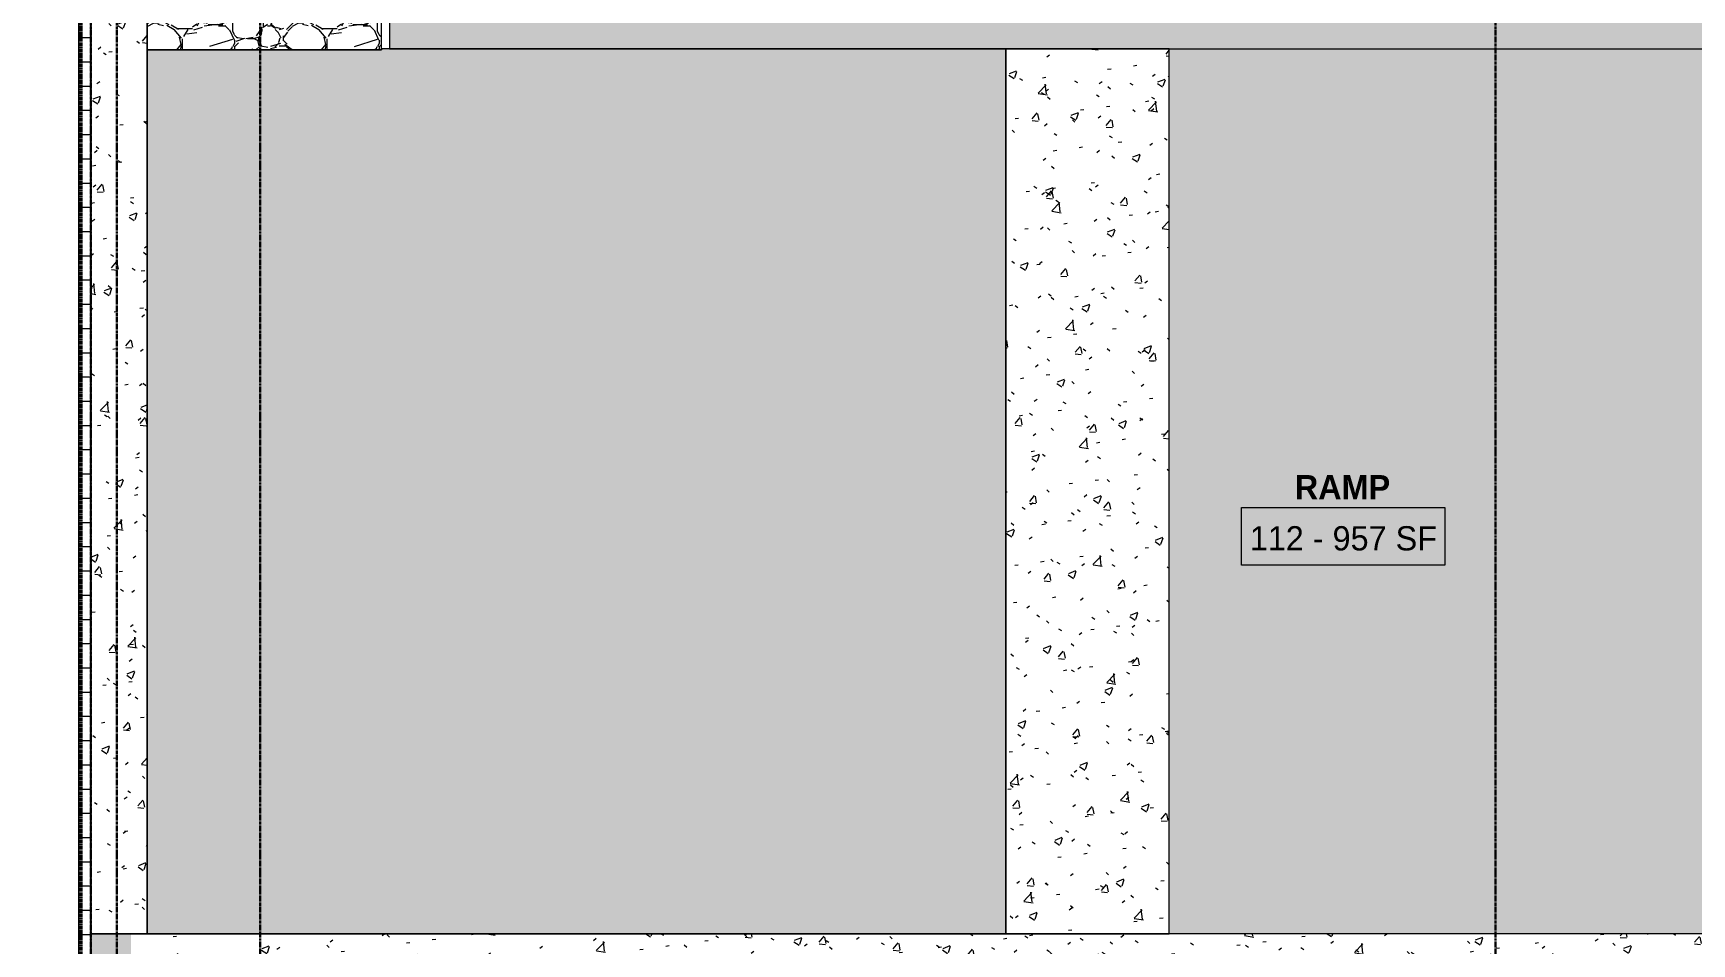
# Model space of a CAD drawing. Header units: inches. Extents: x -4124 to -1807, y 11006 to 12379.
# Drawn here: x -3843.6 to -3432.7, y 11553.7 to 11779.1 of the extents above; entities that cross this region are included whole.
import ezdxf

# ---------------------------------------------------------------- set-up
doc = ezdxf.new("R2010")
doc.units = ezdxf.units.IN
doc.header["$MEASUREMENT"] = 0
for name, pattern in [('Dash 1_16_', [0.125, 0.0625, -0.0625]), ('Double Dash 3_8_', [1, 0.375, -0.125, 0.125, -0.125, 0.125, -0.125]), ('Grid Line 1_2_', [0.875, 0.5, -0.125, 0.125, -0.125]), ('Grid Line 1_2__2_', [0.875, 0.5, -0.125, 0.125, -0.125])]:
    doc.linetypes.add(name, pattern=pattern)
for name, color, linetype, lineweight in [('0-1', 7, 'Continuous', 5), ('0-3', 130, 'Double Dash 3_8_', 60), ('0-5', 8, 'Continuous', 9), ('A-ANNO-DIMS-1', 211, 'Continuous', 30), ('A-AREA-IDEN', 2, 'Continuous', 9), ('A-FLOR-2', 7, 'Continuous', 9), ('A-FLOR-3', 253, 'Continuous', 5), ('A-FLOR-PATT-2', 8, 'Continuous', 9), ('A-WALL-PATT-1', 53, 'Continuous', 9), ('A-WALL-PATT-2', 8, 'Continuous', 9), ('C-PROP-LINE-2', 130, 'Dash 1_16_', 60), ('S-FNDN-3', 7, 'Continuous', 9), ('S-GRID-1', 1, 'Grid Line 1_2_', 9), ('S-GRID-2', 1, 'Grid Line 1_2__2_', 30)]:
    doc.layers.add(name, color=color, linetype=linetype, lineweight=lineweight)
doc.styles.add('Century Gothic', font='ufonts.com_century-gothic.ttf', dxfattribs={"height": 6})
doc.styles.add('Century Gothic_B', font='GOTHICB.TTF', dxfattribs={"height": 6})
doc.dimstyles.new('OD__1_16__Tol__', dxfattribs={"dimscale": 12, "dimtxt": 6.26501, "dimasz": 0.666667, "dimexe": 0.5, "dimexo": 0.333333, "dimgap": 0.083333, "dimtad": 1, "dimdec": 4, "dimrnd": 0.0625, "dimzin": 3, "dimdsep": 46, "dimlunit": 4, "dimtxsty": 'Century Gothic_B', "dimblk1": 'OBLIQUE', "dimblk2": 'OBLIQUE', "dimsah": 1, "dimcen": 0.09, "dimdle": 0.5, "dimazin": 0, "dimtfac": 1, "dimtdec": 4, "dimtix": 1, "dimtmove": 0, "dimatfit": 3, "dimfxl": 1, "dimtvp": 1, "dimtfill": 1, "dimfrac": 2, "dimtolj": 1, "dimtzin": 0, "dimlwd": 30, "dimlwe": 30, "dimarcsym": 2})
pattern_1 = [(50, (0, 0), (18.362056, -1.606828), [1.92, -21.12]), (355, (0, 0), (-3.552257, 19.255874), [1.536, -16.896]), (100.451, (1.53, -0.134), (14.81021, 17.649286), [1.632, -17.949]), (46.184, (0, 5.12), (27.32125, -4.237615), [2.88, -31.68]), (96.636, (2.277, 4.767), (23.927535, 24.937167), [2.448, -26.924]), (351.184, (0, 5.12), (23.927645, 24.937426), [2.304, -25.344]), (21, (2.56, 3.84), (15.28081, -10.307465), [1.92, -21.12]), (326, (2.56, 3.84), (6.22856, 18.563735), [1.536, -16.896]), (71.451, (3.833, 2.981), (21.509846, 8.25628), [1.632, -17.949]), (37.5, (0, 0), (0.3110953, 8.5225365), [0.845, -15.846, 0.845, -16.307, -16.96]), (37.5, (0, 0), (0.3110953, 8.5225365), [-33.843, 0.845, -16.115]), (7.5, (0, 0), (6.7346365, 10.0974314), [0.845, -8.934, 0.845, -15.462, -6.464]), (7.5, (0, 0), (6.7346365, 10.0974314), [-26.086, 0.845, -5.619]), (327.5, (-5.709, 0), (13.6661073, -0.5771864), [0.845, -5.555, 0.845, -19.123, -26.496]), (327.5, (-5.709, 0), (13.6661073, -0.5771864), [-26.368, 0.845, -25.651]), (317.5, (-8.269, 0), (14.929853, 2.562859), [0.845, -7.475, 0.845, -12.416, -18.816]), (317.5, (-8.269, 0), (14.929853, 2.562859), [-21.581, 0.845, -17.971])]
pattern_2 = [(212.005, (-2.15, 5.375), (-107.4938043, -71.6613917), [3.38, -334.649]), (213.69, (0, 6.808), (-35.831179, -35.831372), [2.584, -126.607]), (198.435, (1.075, 7.166), (-71.661607, -35.8312), [1.133, -112.175]), (180, (2.508, 7.166), (-4e-15, -35.831), [1.433, -34.398]), (161.565, (3.583, 6.808), (-35.83082, -0.000284), [1.133, -112.175]), (333.435, (3.941, 32.606), (35.830753, 3.2e-05), [1.602, -78.518]), (296.565, (3.583, 33.323), (35.830721, -35.830785), [0.801, -79.319]), (270, (3.583, 35.114), (35.831, 2e-15), [1.792, -34.039]), (186.34, (3.941, 11.824), (-286.6484469, -35.8302058), [3.245, -321.219]), (296.565, (11.824, 34.039), (35.830721, -35.830785), [0.801, -79.319]), (303.69, (11.108, 35.114), (35.831372, -35.831179), [1.292, -127.899]), (229.399, (16.841, 19.349), (-179.154167, -214.9865976), [3.303, -327.042]), (243.435, (17.916, 21.499), (3.2e-05, -35.830753), [2.404, -77.717]), (213.69, (30.456, 17.557), (-35.831179, -35.831372), [1.292, -127.899]), (33.69, (19.707, 7.525), (35.831179, 35.831372), [1.292, -127.899]), (0, (18.99, 7.525), (0, 35.831), [0.717, -35.114]), (333.435, (18.274, 7.883), (35.830753, 3.2e-05), [0.801, -79.319]), (284.036, (17.916, 9.316), (35.830301, -107.4933965), [1.477, -146.258]), (270, (17.916, 10.033), (35.831, 2e-15), [0.717, -35.114]), (243.435, (17.916, 10.749), (3.2e-05, -35.830753), [0.801, -79.319]), (135, (17.916, 11.108), (-35.830515, 0), [0.507, -50.166]), (90, (17.916, 10.75), (-35.831, 2e-15), [0.358, -35.473]), (18.435, (30.815, 27.232), (71.661607, 35.8312), [2.266, -111.042]), (6.34, (32.965, 27.948), (286.6484469, 35.8302058), [3.245, -321.219]), (180, (31.53, 19.35), (-4e-15, -35.831), [2.15, -33.681]), (197.354, (37.264, 21.14), (-107.49343122, -35.8316094), [6.006, -594.631]), (198.435, (38.339, 21.499), (-71.661607, -35.8312), [1.133, -112.175]), (213.69, (39.414, 22.215), (-35.831179, -35.831372), [1.292, -127.899]), (251.565, (39.772, 23.29), (0.000284, -35.83082), [1.133, -112.175]), (243.435, (40.131, 24.007), (3.2e-05, -35.830753), [0.801, -79.319]), (270, (40.13, 24.723), (35.831, 2e-15), [0.717, -35.114]), (293.199, (39.056, 27.232), (35.8315429, -71.6614114), [2.729, -270.152]), (315, (37.98, 28.307), (35.830515, 0), [1.52, -49.153]), (0, (36.19, 28.307), (0, 35.831), [1.792, -34.039]), (341.565, (28.307, 19.707), (35.83082, 0.000284), [1.133, -112.175]), (303.69, (27.59, 20.782), (35.831372, -35.831179), [1.292, -127.899]), (279.462, (27.232, 22.932), (35.8304094, -179.1551487), [2.18, -215.772]), (270, (27.232, 25.082), (35.831, 2e-15), [2.15, -33.681]), (239.036, (28.307, 26.873), (-35.831504, -71.6622465), [2.089, -206.84]), (188.13, (30.815, 27.232), (-214.986547, -35.8304136), [2.534, -250.83]), (116.565, (4.3, 26.157), (-35.830721, 35.830785), [0.801, -79.319]), (135, (5.016, 25.44), (-35.830515, 0), [1.013, -49.659]), (168.69, (6.808, 25.082), (-35.83081, 4.22e-05), [1.827, -180.876]), (191.31, (8.599, 25.44), (-143.324179, -35.831175), [1.827, -180.876]), (194.036, (10.033, 25.798), (-107.4933965, -35.830301), [1.477, -146.258]), (236.31, (10.749, 26.873), (-35.830775, -71.662315), [1.292, -127.899]), (236.31, (11.466, 27.948), (-35.830775, -71.662315), [1.292, -127.899]), (270, (11.466, 29.023), (35.831, 2e-15), [1.075, -34.756]), (291.801, (10.749, 30.815), (35.830889, -71.6623154), [1.93, -191.026]), (116.565, (11.108, 23.29), (-35.830721, 35.830785), [1.602, -78.518]), (168.69, (12.899, 22.932), (-35.83081, 4.22e-05), [1.827, -180.876]), (194.036, (14.332, 23.29), (-107.4933965, -35.830301), [1.477, -146.258]), (225, (15.407, 24.365), (0, -35.830515), [1.52, -49.153]), (251.565, (15.766, 25.44), (0.000284, -35.83082), [1.133, -112.175]), (296.565, (15.049, 26.873), (35.830721, -35.830785), [1.602, -78.518]), (315, (14.332, 27.59), (35.830515, 0), [1.013, -49.659]), (326.31, (13.257, 28.307), (71.662315, -35.830775), [1.292, -127.899]), (0, (12.54, 28.307), (0, 35.831), [0.717, -35.114]), (33.69, (11.466, 27.59), (35.831179, 35.831372), [1.292, -127.899]), (71.565, (11.108, 26.515), (-0.000284, 35.83082), [1.133, -112.175]), (63.435, (10.749, 25.798), (-3.2e-05, 35.830753), [0.801, -79.319]), (71.565, (10.391, 24.723), (-0.000284, 35.83082), [1.133, -112.175]), (104.036, (10.391, 23.29), (-35.830301, 107.4933965), [1.477, -146.258]), (45, (9.674, 22.574), (0, 35.830515), [1.013, -49.659]), (18.435, (8.599, 22.215), (71.661607, 35.8312), [1.133, -112.175]), (0, (6.808, 22.215), (0, 35.831), [1.792, -34.039]), (14.036, (5.375, 21.857), (107.4933965, 35.830301), [1.477, -146.258]), (341.565, (4.3, 22.215), (35.83082, 0.000284), [1.133, -112.175]), (270, (4.3, 23.29), (35.831, 2e-15), [1.075, -34.756]), (225, (5.375, 24.365), (0, -35.830515), [1.52, -49.153]), (198.435, (7.525, 25.082), (-71.661607, -35.8312), [2.266, -111.042]), (180, (9.316, 25.082), (-4e-15, -35.831), [1.792, -34.039]), (153.435, (10.033, 24.723), (-35.830753, -3.2e-05), [0.801, -79.319]), (206.565, (23.648, 18.99), (-35.830785, -35.830721), [0.801, -79.319]), (146.31, (24.723, 18.274), (-71.662315, 35.830775), [1.292, -127.899]), (119.745, (26.157, 15.766), (-107.4933374, 179.1552999), [2.889, -285.99]), (95.711, (26.515, 12.183), (-35.8329821, 322.4788609), [3.601, -356.497]), (90, (26.515, 11.824), (-35.831, 2e-15), [0.358, -35.473]), (63.435, (26.157, 11.108), (-3.2e-05, 35.830753), [0.801, -79.319]), (26.565, (25.44, 10.749), (35.830785, 35.830721), [0.801, -79.319]), (0, (24.365, 10.75), (0, 35.831), [1.075, -34.756]), (0, (24.007, 10.75), (0, 35.831), [0.358, -35.473]), (0, (23.29, 10.75), (0, 35.831), [0.717, -35.114]), (326.31, (22.215, 11.466), (71.662315, -35.830775), [1.292, -127.899]), (333.435, (21.499, 11.824), (35.830753, 3.2e-05), [0.801, -79.319]), (284.036, (21.14, 13.257), (35.830301, -107.4933965), [1.477, -146.258]), (270, (21.14, 13.974), (35.831, 2e-15), [0.717, -35.114]), (270, (21.14, 15.05), (35.831, 2e-15), [1.075, -34.756]), (258.69, (21.499, 16.841), (-4.22e-05, -35.83081), [1.827, -180.876]), (231.34, (22.932, 18.632), (-107.4936306, -143.3240497), [2.294, -227.136]), (270, (30.456, 17.916), (35.831, 2e-15), [0.358, -35.473]), (270, (30.456, 18.274), (35.831, 2e-15), [0.358, -35.473]), (326.31, (29.381, 18.99), (71.662315, -35.830775), [1.292, -127.899]), (333.435, (27.232, 20.065), (35.830753, 3.2e-05), [2.404, -77.717]), (0, (25.44, 20.065), (0, 35.831), [1.792, -34.039]), (63.435, (25.082, 19.349), (-3.2e-05, 35.830753), [0.801, -79.319]), (90, (25.082, 17.916), (-35.831, 2e-15), [1.433, -34.398]), (135, (26.157, 16.84), (-35.830515, 0), [1.52, -49.153]), (161.565, (27.232, 16.482), (-35.83082, -0.000284), [1.133, -112.175]), (180, (28.307, 16.482), (-4e-15, -35.831), [1.075, -34.756]), (198.435, (29.381, 16.841), (-71.661607, -35.8312), [1.133, -112.175]), (351.87, (15.407, 36.189), (35.8310805, -0.0002188), [5.067, -248.296]), (14.036, (13.974, 35.831), (107.4933965, 35.830301), [1.477, -146.258]), (53.13, (12.899, 34.398), (71.662592, 107.493072), [1.792, -177.364]), (95.194, (13.257, 30.456), (-35.82837834, 358.3107837), [3.958, -391.809]), (101.31, (13.616, 28.665), (-35.831175, 143.324179), [1.827, -180.876]), (143.13, (15.049, 27.59), (-107.493072, 71.662592), [1.792, -177.364]), (161.565, (16.124, 27.232), (-35.83082, -0.000284), [1.133, -112.175]), (198.435, (17.199, 27.59), (-71.661607, -35.8312), [1.133, -112.175]), (225, (18.99, 29.38), (0, -35.830515), [2.534, -48.139]), (228.814, (21.499, 32.248), (-214.9865602, -250.8174452), [3.809, -377.08]), (251.565, (21.857, 33.323), (0.000284, -35.83082), [1.133, -112.175]), (270, (21.857, 33.68), (35.831, 2e-15), [0.358, -35.473]), (288.435, (21.499, 34.756), (35.8312, -71.661607), [1.133, -112.175]), (326.31, (20.424, 35.473), (71.662315, -35.830775), [1.292, -127.899]), (90, (3.94, 26.873), (-35.831, 2e-15), [2.508, -33.323]), (338.199, (8.958, 31.531), (107.493345, -35.82989), [1.93, -191.026]), (0, (6.808, 31.53), (0, 35.831), [2.15, -33.681]), (30.964, (5.016, 30.456), (107.4924362, 71.662341), [2.089, -206.84]), (45, (3.94, 29.38), (0, 35.830515), [1.52, -49.153]), (90, (-1.792, 15.407), (-35.831, 2e-15), [2.508, -33.323]), (116.565, (-0.717, 13.257), (-35.830721, 35.830785), [2.404, -77.717]), (153.435, (1.433, 12.183), (-35.830753, -3.2e-05), [2.404, -77.717]), (180, (3.225, 12.183), (-4e-15, -35.831), [1.792, -34.039]), (218.66, (5.016, 13.616), (-35.8309825, -35.8313784), [2.294, -227.136]), (231.34, (6.45, 15.407), (-107.4936306, -143.3240497), [2.294, -227.136]), (213.69, (8.599, 16.841), (-35.831179, -35.831372), [2.584, -126.607]), (239.036, (9.674, 18.632), (-35.831504, -71.6622465), [2.089, -206.84]), (270, (9.674, 19.35), (35.831, 2e-15), [0.717, -35.114]), (270, (9.674, 20.424), (35.831, 2e-15), [1.075, -34.756]), (315, (8.6, 21.5), (35.830515, 0), [1.52, -49.153]), (350.538, (6.45, 21.857), (35.8315813, 0.0005303), [2.18, -215.772]), (14.036, (3.583, 21.14), (107.4933965, 35.830301), [2.955, -144.78]), (18.435, (0.358, 20.065), (71.661607, 35.8312), [3.399, -109.908]), (45, (-0.717, 18.99), (0, 35.830515), [1.52, -49.153]), (45, (-1.792, 17.916), (0, 35.830515), [1.52, -49.153]), (108.435, (6.091, 10.033), (-35.8312, 71.661607), [2.266, -111.042]), (126.87, (7.166, 8.599), (-35.830664, 35.830736), [1.792, -177.364]), (146.31, (8.241, 7.883), (-71.662315, 35.830775), [1.292, -127.899]), (161.565, (9.316, 7.525), (-35.83082, -0.000284), [1.133, -112.175]), (135, (10.39, 6.45), (-35.830515, 0), [1.52, -49.153]), (161.565, (11.466, 6.091), (-35.83082, -0.000284), [1.133, -112.175]), (180, (12.54, 6.09), (-4e-15, -35.831), [1.075, -34.756]), (206.565, (13.257, 6.45), (-35.830785, -35.830721), [0.801, -79.319]), (206.565, (14.691, 7.166), (-35.830785, -35.830721), [1.602, -78.518]), (189.462, (16.841, 7.525), (-179.1551487, -35.8304094), [2.18, -215.772]), (243.435, (17.557, 8.958), (3.2e-05, -35.830753), [1.602, -78.518]), (270, (17.557, 9.316), (35.831, 2e-15), [0.358, -35.473]), (270, (17.557, 10.033), (35.831, 2e-15), [0.717, -35.114]), (326.31, (16.482, 12.183), (71.662315, -35.830775), [1.292, -127.899]), (327.995, (13.616, 13.974), (179.1562606, -107.4922328), [3.38, -334.649]), (329.036, (11.824, 15.049), (71.6622465, -35.831504), [2.089, -206.84]), (341.565, (9.674, 15.766), (35.83082, 0.000284), [2.266, -111.042]), (0, (8.24, 15.766), (0, 35.831), [1.433, -34.398]), (33.69, (7.166, 15.049), (35.831179, 35.831372), [1.292, -127.899]), (53.13, (6.091, 13.616), (71.662592, 107.493072), [1.792, -177.364]), (63.435, (5.375, 12.183), (-3.2e-05, 35.830753), [1.602, -78.518]), (225, (21.857, 9.316), (0, -35.830515), [1.52, -49.153]), (236.31, (22.574, 10.391), (-35.830775, -71.662315), [1.292, -127.899]), (270, (22.574, 10.75), (35.831, 2e-15), [0.358, -35.473]), (315, (21.857, 11.466), (35.830515, 0), [1.013, -49.659]), (333.435, (20.424, 12.183), (35.830753, 3.2e-05), [1.602, -78.518]), (18.435, (18.274, 11.466), (71.661607, 35.8312), [2.266, -111.042]), (75.964, (17.916, 10.033), (9e-05, 35.830758), [1.477, -146.258]), (71.565, (1.792, 3.225), (-0.000284, 35.83082), [1.133, -112.175]), (135, (2.508, 2.508), (-35.830515, 0), [1.013, -49.659]), (146.31, (3.583, 1.792), (-71.662315, 35.830775), [1.292, -127.899]), (153.435, (5.016, 1.075), (-35.830753, -3.2e-05), [1.602, -78.518]), (180, (5.375, 1.075), (-4e-15, -35.831), [0.358, -35.473]), (161.565, (6.45, 0.717), (-35.83082, -0.000284), [1.133, -112.175]), (180, (7.883, 0.717), (-4e-15, -35.831), [1.433, -34.398]), (198.435, (8.958, 1.075), (-71.661607, -35.8312), [1.133, -112.175]), (210.964, (10.749, 2.15), (-107.4924362, -71.662341), [2.089, -206.84]), (206.565, (11.466, 2.508), (-35.830785, -35.830721), [0.801, -79.319]), (251.565, (11.824, 3.583), (0.000284, -35.83082), [1.133, -112.175]), (303.69, (11.108, 4.658), (35.831372, -35.831179), [1.292, -127.899]), (306.87, (10.033, 6.091), (35.830664, -35.830736), [1.792, -177.364]), (323.13, (8.599, 7.166), (107.493072, -71.662592), [1.792, -177.364]), (345.964, (7.166, 7.525), (35.830758, -9e-05), [1.477, -146.258]), (18.435, (6.091, 7.166), (71.661607, 35.8312), [1.133, -112.175]), (30.964, (4.3, 6.091), (107.4924362, 71.662341), [2.089, -206.84]), (39.806, (2.15, 4.3), (35.8308526, 35.8317732), [2.798, -277.051]), (135, (12.9, 1.075), (-35.830515, 0), [0.507, -50.166]), (153.435, (13.616, 0.717), (-35.830753, -3.2e-05), [0.801, -79.319]), (191.31, (15.407, 1.075), (-143.324179, -35.831175), [1.827, -180.876]), (165.964, (16.841, 0.717), (-35.830758, 9e-05), [1.477, -146.258]), (175.236, (21.14, 0.358), (-35.83080274, -0.00019115), [4.315, -427.148]), (206.565, (21.857, 0.717), (-35.830785, -35.830721), [0.801, -79.319]), (225, (22.574, 1.433), (0, -35.830515), [1.013, -49.659]), (270, (22.574, 3.225), (35.831, 2e-15), [1.792, -34.039]), (270, (22.574, 4.3), (35.831, 2e-15), [1.075, -34.756]), (308.66, (21.14, 6.091), (35.8313784, -35.8309825), [2.294, -227.136]), (338.199, (19.349, 6.808), (107.493345, -35.82989), [1.93, -191.026]), (348.69, (17.557, 7.166), (35.83081, -4.22e-05), [1.827, -180.876]), (18.435, (14.332, 6.091), (71.661607, 35.8312), [3.399, -109.908]), (36.87, (12.899, 5.016), (35.830736, 35.830664), [1.792, -177.364]), (68.199, (12.183, 3.225), (35.82989, 107.493345), [1.93, -191.026]), (101.31, (12.541, 1.433), (-35.831175, 143.324179), [1.827, -180.876]), (348.69, (9.316, 35.473), (35.83081, -4.22e-05), [1.827, -180.876]), (354.806, (5.375, 35.831), (35.8311511, 0.0002682), [3.958, -391.809]), (0, (4.3, 35.83), (0, 35.831), [1.075, -34.756]), (45, (3.583, 35.114), (0, 35.830515), [1.013, -49.659]), (180, (6.45, 31.89), (-4e-15, -35.831), [1.075, -34.756]), (188.13, (8.958, 32.248), (-214.986547, -35.8304136), [2.534, -250.83]), (172.875, (11.824, 31.89), (-35.830658, 0.0002378), [2.889, -285.99]), (225, (12.183, 32.248), (0, -35.830515), [0.507, -50.166]), (270, (12.183, 33.323), (35.831, 2e-15), [1.075, -34.756]), (161.565, (23.648, 34.398), (-35.83082, -0.000284), [1.133, -112.175]), (180, (25.082, 34.398), (-4e-15, -35.831), [1.433, -34.398]), (198.435, (26.157, 34.756), (-71.661607, -35.8312), [1.133, -112.175]), (170.538, (28.307, 34.398), (-35.8315813, -0.0005303), [2.18, -215.772]), (213.69, (29.381, 35.114), (-35.831179, -35.831372), [1.292, -127.899]), (270, (29.38, 35.473), (35.831, 2e-15), [0.358, -35.473]), (296.565, (29.023, 36.189), (35.830721, -35.830785), [0.801, -79.319]), (341.565, (26.873, 36.906), (35.83082, 0.000284), [2.266, -111.042]), (341.565, (24.723, 37.623), (35.83082, 0.000284), [2.266, -111.042]), (14.036, (23.29, 37.264), (107.4933965, 35.830301), [1.477, -146.258]), (45, (22.215, 36.19), (0, 35.830515), [1.52, -49.153]), (104.036, (22.574, 34.756), (-35.830301, 107.4933965), [1.477, -146.258]), (0, (-5.375, 3.583), (0, 35.831), [0.358, -35.473]), (315, (-6.09, 4.3), (35.830515, 0), [1.013, -49.659]), (274.764, (-6.45, 8.599), (35.83393194, -394.1415957), [4.315, -427.148]), (255.964, (-6.091, 10.033), (-9e-05, -35.830758), [1.477, -146.258]), (225, (-5.375, 10.75), (0, -35.830515), [1.013, -49.659]), (198.435, (-2.15, 11.824), (-71.661607, -35.8312), [3.399, -109.908]), (180, (-1.792, 11.824), (-4e-15, -35.831), [0.358, -35.473]), (171.87, (0.717, 11.466), (-35.8310805, 0.0002188), [2.534, -250.83]), (146.31, (5.016, 11.108), (-71.662315, 35.830775), [1.292, -127.899]), (108.435, (5.733, 8.958), (-35.8312, 71.661607), [2.266, -111.042]), (90, (5.733, 8.6), (-35.831, 2e-15), [0.358, -35.473]), (71.565, (5.375, 7.525), (-0.000284, 35.83082), [1.133, -112.175]), (26.565, (4.658, 7.166), (35.830785, 35.830721), [0.801, -79.319]), (18.435, (3.583, 6.808), (71.661607, 35.8312), [1.133, -112.175]), (126.87, (22.932, 4.3), (-35.830664, 35.830736), [1.792, -177.364]), (123.69, (23.648, 3.225), (-35.831372, 35.831179), [1.292, -127.899]), (149.036, (25.44, 2.15), (-71.6622465, 35.831504), [2.089, -206.84]), (168.69, (27.232, 1.792), (-35.83081, 4.22e-05), [1.827, -180.876]), (213.69, (28.307, 2.508), (-35.831179, -35.831372), [1.292, -127.899]), (251.565, (28.665, 3.583), (0.000284, -35.83082), [1.133, -112.175]), (270, (28.665, 3.94), (35.831, 2e-15), [0.358, -35.473]), (279.462, (28.307, 6.091), (35.8304094, -179.1551487), [2.18, -215.772]), (243.435, (28.665, 6.808), (3.2e-05, -35.830753), [0.801, -79.319]), (270, (28.665, 7.166), (35.831, 2e-15), [0.358, -35.473]), (296.565, (27.59, 9.316), (35.830721, -35.830785), [2.404, -77.717]), (329.036, (25.798, 10.391), (71.6622465, -35.831504), [2.089, -206.84]), (8.13, (23.29, 10.033), (214.986547, 35.8304136), [2.534, -250.83]), (45, (21.857, 8.6), (0, 35.830515), [2.027, -48.646]), (45, (21.14, 7.883), (0, 35.830515), [1.013, -49.659]), (90, (21.14, 6.808), (-35.831, 2e-15), [1.075, -34.756]), (123.69, (21.857, 5.733), (-35.831372, 35.831179), [1.292, -127.899]), (101.31, (27.232, 12.183), (-35.831175, 143.324179), [1.827, -180.876]), (108.435, (27.59, 11.108), (-35.8312, 71.661607), [1.133, -112.175]), (135, (27.948, 10.75), (-35.830515, 0), [0.507, -50.166]), (180, (29.023, 10.75), (-4e-15, -35.831), [1.075, -34.756]), (213.69, (30.098, 11.466), (-35.831179, -35.831372), [1.292, -127.899]), (187.125, (32.965, 11.824), (-250.817593, -35.8307105), [2.889, -285.99]), (236.31, (33.681, 12.899), (-35.830775, -71.662315), [1.292, -127.899]), (270, (33.68, 13.257), (35.831, 2e-15), [0.358, -35.473]), (288.435, (33.323, 14.332), (35.8312, -71.661607), [1.133, -112.175]), (285.945, (32.606, 16.841), (35.8305845, -107.4935426), [2.609, -258.245]), (315, (31.89, 17.557), (35.830515, 0), [1.013, -49.659]), (18.435, (30.815, 17.199), (71.661607, 35.8312), [1.133, -112.175]), (29.745, (28.307, 15.766), (179.1552999, 107.4933374), [2.889, -285.99]), (18.435, (27.232, 15.407), (71.661607, 35.8312), [1.133, -112.175]), (75.964, (26.873, 13.974), (9e-05, 35.830758), [1.477, -146.258]), (180, (16.482, 23.29), (-4e-15, -35.831), [1.075, -34.756]), (180, (17.2, 23.29), (-4e-15, -35.831), [0.717, -35.114]), (135, (17.916, 22.574), (-35.830515, 0), [1.013, -49.659]), (90, (17.916, 21.5), (-35.831, 2e-15), [1.075, -34.756]), (26.565, (12.541, 15.766), (35.830785, 35.830721), [2.404, -77.717]), (341.565, (11.466, 16.124), (35.83082, 0.000284), [1.133, -112.175]), (300.964, (10.391, 17.916), (71.662341, -107.4924362), [2.089, -206.84]), (71.565, (17.199, 18.99), (-0.000284, 35.83082), [1.133, -112.175]), (90, (17.2, 17.2), (-35.831, 2e-15), [1.792, -34.039]), (123.69, (17.916, 16.124), (-35.831372, 35.831179), [1.292, -127.899]), (153.435, (19.349, 15.407), (-35.830753, -3.2e-05), [1.602, -78.518]), (198.435, (20.424, 15.766), (-71.661607, -35.8312), [1.133, -112.175]), (243.435, (20.782, 16.482), (3.2e-05, -35.830753), [0.801, -79.319]), (255.964, (21.14, 17.916), (-9e-05, -35.830758), [1.477, -146.258]), (251.565, (21.499, 18.99), (0.000284, -35.83082), [1.133, -112.175]), (291.801, (20.782, 20.782), (35.830889, -71.6623154), [1.93, -191.026]), (323.13, (19.349, 21.857), (107.493072, -71.662592), [1.792, -177.364]), (18.435, (18.274, 21.499), (71.661607, 35.8312), [1.133, -112.175]), (63.435, (17.557, 20.065), (-3.2e-05, 35.830753), [1.602, -78.518]), (135, (14.69, 13.616), (-35.830515, 0), [1.52, -49.153]), (149.036, (16.482, 12.541), (-71.6622465, 35.831504), [2.089, -206.84]), (146.31, (17.557, 11.824), (-71.662315, 35.830775), [1.292, -127.899]), (180, (18.274, 11.824), (-4e-15, -35.831), [0.717, -35.114]), (210.964, (20.065, 12.899), (-107.4924362, -71.662341), [2.089, -206.84]), (243.435, (20.424, 13.616), (3.2e-05, -35.830753), [0.801, -79.319]), (303.69, (19.707, 14.691), (35.831372, -35.831179), [1.292, -127.899]), (321.34, (17.916, 16.124), (143.3240497, -107.4936306), [2.294, -227.136]), (345.964, (16.482, 16.482), (35.830758, -9e-05), [1.477, -146.258]), (11.31, (14.691, 16.124), (143.324179, 35.831175), [1.827, -180.876]), (26.565, (13.974, 15.766), (35.830785, 35.830721), [0.801, -79.319]), (71.565, (13.616, 14.691), (-0.000284, 35.83082), [1.133, -112.175]), (15.945, (12.899, 22.574), (107.4935426, 35.8305845), [2.609, -258.245]), (29.745, (10.391, 21.14), (179.1552999, 107.4933374), [2.889, -285.99]), (63.435, (10.033, 20.424), (-3.2e-05, 35.830753), [0.801, -79.319]), (90, (10.033, 19.35), (-35.831, 2e-15), [1.075, -34.756]), (104.036, (10.391, 17.916), (-35.830301, 107.4933965), [1.477, -146.258]), (120.964, (11.466, 16.124), (-71.662341, 107.4924362), [2.089, -206.84]), (153.435, (31.531, 35.114), (-35.830753, -3.2e-05), [0.801, -79.319]), (180, (32.248, 35.114), (-4e-15, -35.831), [0.717, -35.114]), (209.745, (34.756, 36.548), (-179.1552999, -107.4933374), [2.889, -285.99]), (225, (36.19, 37.98), (0, -35.830515), [2.027, -48.646]), (239.036, (37.264, 39.772), (-35.831504, -71.6622465), [2.089, -206.84]), (239.036, (38.339, 41.564), (-35.831504, -71.6622465), [2.089, -206.84]), (270, (38.34, 41.922), (35.831, 2e-15), [0.358, -35.473]), (333.435, (37.623, 42.281), (35.830753, 3.2e-05), [0.801, -79.319]), (0, (36.548, 42.28), (0, 35.831), [1.075, -34.756]), (45, (35.473, 41.206), (0, 35.830515), [1.52, -49.153]), (26.565, (31.173, 39.056), (35.830785, 35.830721), [4.807, -75.313]), (30.964, (29.381, 37.981), (107.4924362, 71.662341), [2.089, -206.84]), (90, (29.38, 37.264), (-35.831, 2e-15), [0.717, -35.114]), (128.66, (30.815, 35.473), (-35.8313784, 35.8309825), [2.294, -227.136]), (255.964, (26.873, 23.648), (-9e-05, -35.830758), [1.477, -146.258]), (281.31, (26.515, 25.44), (35.831175, -143.324179), [1.827, -180.876]), (309.806, (24.723, 27.59), (35.8317732, -35.8308526), [2.798, -277.051]), (329.036, (22.932, 28.665), (71.6622465, -35.831504), [2.089, -206.84]), (345.964, (21.499, 29.023), (35.830758, -9e-05), [1.477, -146.258]), (0, (20.065, 29.023), (0, 35.831), [1.433, -34.398]), (26.565, (18.632, 28.307), (35.830785, 35.830721), [1.602, -78.518]), (45, (17.557, 27.232), (0, 35.830515), [1.52, -49.153]), (53.13, (16.482, 25.798), (71.662592, 107.493072), [1.792, -177.364]), (90, (16.482, 24.723), (-35.831, 2e-15), [1.075, -34.756]), (135, (17.557, 23.648), (-35.830515, 0), [1.52, -49.153]), (144.462, (20.065, 21.857), (-107.4921611, 71.6626239), [3.082, -305.148]), (135, (21.857, 20.065), (-35.830515, 0), [2.534, -48.139]), (153.435, (23.29, 19.349), (-35.830753, -3.2e-05), [1.602, -78.518]), (206.565, (24.723, 20.065), (-35.830785, -35.830721), [1.602, -78.518]), (230.194, (26.515, 22.215), (-143.3254404, -179.1545313), [2.798, -277.051]), (66.801, (21.857, 30.815), (71.6633418, 179.1550353), [2.729, -270.152]), (90, (21.857, 29.74), (-35.831, 2e-15), [1.075, -34.756]), (153.435, (22.574, 29.381), (-35.830753, -3.2e-05), [0.801, -79.319]), (153.435, (24.007, 28.665), (-35.830753, -3.2e-05), [1.602, -78.518]), (149.036, (25.798, 27.59), (-71.6622465, 35.831504), [2.089, -206.84]), (180, (27.59, 27.59), (-4e-15, -35.831), [1.792, -34.039]), (180, (29.74, 27.59), (-4e-15, -35.831), [2.15, -33.681]), (213.69, (30.815, 28.307), (-35.831179, -35.831372), [1.292, -127.899]), (243.435, (31.531, 29.74), (3.2e-05, -35.830753), [1.602, -78.518]), (277.125, (31.173, 32.606), (35.8307105, -250.817593), [2.889, -285.99]), (315, (30.456, 33.323), (35.830515, 0), [1.013, -49.659]), (341.565, (29.381, 33.681), (35.83082, 0.000284), [1.133, -112.175]), (352.875, (26.515, 34.039), (35.830658, -0.0002378), [2.889, -285.99]), (0, (24.723, 34.04), (0, 35.831), [1.792, -34.039]), (21.801, (22.932, 33.323), (71.6623154, 35.830889), [1.93, -191.026]), (90, (39.056, 31.53), (-35.831, 2e-15), [1.433, -34.398]), (90, (39.056, 30.098), (-35.831, 2e-15), [1.433, -34.398]), (56.31, (38.339, 29.023), (35.830775, 71.662315), [1.292, -127.899]), (18.435, (37.264, 28.665), (71.661607, 35.8312), [1.133, -112.175]), (0, (33.68, 28.665), (0, 35.831), [3.583, -32.248]), (341.565, (32.606, 29.023), (35.83082, 0.000284), [1.133, -112.175]), (296.565, (32.248, 29.74), (35.830721, -35.830785), [0.801, -79.319]), (278.13, (31.89, 32.248), (35.8304136, -214.986547), [2.534, -250.83]), (270, (31.89, 32.606), (35.831, 2e-15), [0.358, -35.473]), (251.565, (32.248, 33.681), (0.000284, -35.83082), [1.133, -112.175]), (225, (33.323, 34.756), (0, -35.830515), [1.52, -49.153]), (218.66, (35.114, 36.189), (-35.8309825, -35.8313784), [2.294, -227.136]), (225, (36.19, 37.264), (0, -35.830515), [1.52, -49.153]), (206.565, (36.906, 37.623), (-35.830785, -35.830721), [0.801, -79.319]), (180, (37.623, 37.623), (-4e-15, -35.831), [0.717, -35.114]), (123.69, (38.339, 36.548), (-35.831372, 35.831179), [1.292, -127.899]), (108.435, (38.698, 35.473), (-35.8312, 71.661607), [1.133, -112.175]), (98.13, (39.056, 32.965), (-35.8304136, 214.986547), [2.534, -250.83])]

# ---------------------------------------------------------------- blocks, each defined once
blk = doc.blocks.new('Family - ___-2835903-ENLARGED FLOOR PLAN - BASEMENT - EAST')
at = {"layer": 'C-PROP-LINE-2'}
blk.add_line((-3831.82, 11070.36), (-3831.82, 12089.69), dxfattribs=at)
blk = doc.blocks.new('CTR - 1st Phase - Shell_rvt-1-ENLARGED FLOOR PLAN - BASEMENT - EAST')
at = {"layer": 'A-WALL-PATT-1'}
h = blk.add_hatch(dxfattribs=at)
h.set_pattern_fill('FP_1', color=256, style=0, pattern_type=2)
h.set_pattern_definition([(0, (0, 0), (0, 6), []), (90, (0, 0), (-6, 4e-16), [])])
h.paths.add_polyline_path([(-3831.4, 11070.36), (-3829.32, 11070.36), (-3829.32, 12090.19), (-3832.32, 12090.19), (-3832.32, 11070.36)], flags=0)
at = {"layer": 'S-FNDN-3'}
for p, q in [((-3832.32, 12090.19), (-3832.32, 11434.99)), ((-3829.32, 11070.36), (-3829.32, 12087.19))]:
    blk.add_line(p, q, dxfattribs=at)
at = {"layer": 'S-GRID-1'}
blk.add_line((-3481.32, 11005.88), (-3481.32, 12345.93), dxfattribs=at)
at = {"layer": '0-3'}
blk.add_blockref('Family - ___-2835903-ENLARGED FLOOR PLAN - BASEMENT - EAST', (0, 0), dxfattribs=at)
blk = doc.blocks.new('Floors 1 - Floors 1-1684033-ENLARGED FLOOR PLAN - BASEMENT - EAST')
at = {"layer": 'A-FLOR-PATT-2'}
h = blk.add_hatch(dxfattribs=at)
h.set_pattern_fill('FP_3', color=256, style=0, pattern_type=2)
h.set_pattern_definition(pattern_2)
h.paths.add_polyline_path([(-3815.32, 11556.19), (-3602.61, 11556.19), (-3602.61, 11775.19), (-3757.32, 11775.19), (-3757.32, 11774.99), (-3815.32, 11774.99), (-3815.32, 11675.9)], flags=0)
at = {"layer": 'A-FLOR-2'}
for p, q in [((-3757.32, 11774.99), (-3815.32, 11774.99)), ((-3815.32, 11774.99), (-3815.32, 11556.19)), ((-3602.61, 11775.19), (-3757.32, 11775.19)), ((-3757.32, 11775.19), (-3757.32, 11774.99)), ((-3602.61, 11556.19), (-3602.61, 11775.19)), ((-3815.32, 11556.19), (-3602.61, 11556.19))]:
    blk.add_line(p, q, dxfattribs=at)
blk = doc.blocks.new('Floors 2 - Floors 1-1909747-ENLARGED FLOOR PLAN - BASEMENT - EAST')
at = {"layer": 'A-FLOR-PATT-2'}
h = blk.add_hatch(dxfattribs=at)
h.set_pattern_fill('FP_3', color=256, style=0, pattern_type=2)
h.set_pattern_definition(pattern_2)
h.paths.add_polyline_path([(-3757.66, 11774.99), (-3757.32, 11774.99), (-3757.32, 11831.19), (-3815.32, 11831.19), (-3815.32, 11774.99)], flags=0)
at = {"layer": 'A-FLOR-2'}
for p, q in [((-3757.32, 11831.19), (-3815.32, 11831.19)), ((-3815.32, 11831.19), (-3815.32, 11774.99)), ((-3757.32, 11775.19), (-3757.32, 11831.19)), ((-3815.32, 11774.99), (-3757.32, 11774.99)), ((-3757.32, 11774.99), (-3757.32, 11775.19))]:
    blk.add_line(p, q, dxfattribs=at)
blk = doc.blocks.new('CTR - 1st Phase - Structure_rvt-1-ENLARGED FLOOR PLAN - BASEMENT - EAST')
at = {"layer": 'A-FLOR-3'}
blk.add_hatch(color=256, dxfattribs=at).paths.add_polyline_path([(-3053.55, 11556.19), (-3053.55, 11775.19), (-3562.18, 11775.19), (-3562.18, 11556.19), (-3054.24, 11556.19)], flags=0)
at = {"layer": 'A-FLOR-PATT-2'}
h = blk.add_hatch(dxfattribs=at)
h.set_pattern_fill('FP_2', color=256, style=0, pattern_type=2)
h.set_pattern_definition(pattern_1)
h.paths.add_polyline_path([(-3562.18, 11556.19), (-3562.18, 11775.19), (-3602.61, 11775.19), (-3602.61, 11556.19)], flags=0)
at = {"layer": 'A-WALL-PATT-2'}
h = blk.add_hatch(dxfattribs=at)
h.set_pattern_fill('FP_2', color=256, style=0, pattern_type=2)
h.set_pattern_definition(pattern_1)
h.paths.add_polyline_path([(-3819.32, 11556.19), (-3815.32, 11556.19), (-3815.32, 11831.19), (-3829.32, 11831.19), (-3829.32, 11556.19)], flags=0)
h = blk.add_hatch(dxfattribs=at)
h.set_pattern_fill('FP_2', color=256, style=0, pattern_type=2)
h.set_pattern_definition(pattern_1)
h.paths.add_polyline_path([(-3154.32, 11775.19), (-3154.32, 11787.19), (-3666.51, 11787.19), (-3666.51, 11786.18), (-3672.26, 11786.18), (-3672.26, 11787.19), (-3755.32, 11787.19), (-3755.32, 11775.19), (-3218.79, 11775.19)], flags=0)
h = blk.add_hatch(dxfattribs=at)
h.set_pattern_fill('FP_2', color=256, style=0, pattern_type=2)
h.set_pattern_definition(pattern_1)
h.paths.add_polyline_path([(-3826.99, 11070.36), (-3819.32, 11070.36), (-3819.32, 11556.19), (-3829.32, 11556.19), (-3829.32, 11070.36)], flags=0)
h = blk.add_hatch(dxfattribs=at)
h.set_pattern_fill('FP_2', color=256, style=0, pattern_type=2)
h.set_pattern_definition(pattern_1)
h.paths.add_polyline_path([(-3815.32, 11544.19), (-3599.32, 11544.19), (-3599.32, 11556.19), (-3819.32, 11556.19), (-3819.32, 11544.19)], flags=0)
h = blk.add_hatch(dxfattribs=at)
h.set_pattern_fill('FP_2', color=256, style=0, pattern_type=2)
h.set_pattern_definition(pattern_1)
h.paths.add_polyline_path([(-3433.32, 11544.19), (-3433.32, 11556.19), (-3599.32, 11556.19), (-3599.32, 11544.19), (-3485.32, 11544.19)], flags=0)
h = blk.add_hatch(dxfattribs=at)
h.set_pattern_fill('FP_2', color=256, style=0, pattern_type=2)
h.set_pattern_definition(pattern_1)
h.paths.add_polyline_path([(-3197.89, 11544.19), (-3154.32, 11544.19), (-3154.32, 11556.19), (-3433.32, 11556.19), (-3433.32, 11544.19), (-3218.79, 11544.19)], flags=0)
at = {"layer": 'A-FLOR-2'}
for p, q in [((-3602.61, 11775.19), (-3602.61, 11556.19)), ((-3562.18, 11775.19), (-3602.61, 11775.19)), ((-3562.18, 11556.19), (-3562.18, 11775.19)), ((-3602.61, 11556.19), (-3562.18, 11556.19))]:
    blk.add_line(p, q, dxfattribs=at)
at = {"layer": 'S-FNDN-3'}
for p, q in [((-3829.32, 11831.19), (-3829.32, 11556.19)), ((-3815.32, 11556.19), (-3815.32, 11831.19)), ((-3755.32, 11787.19), (-3755.32, 11775.19)), ((-3755.32, 11775.19), (-3154.32, 11775.19)), ((-3819.32, 11556.19), (-3829.32, 11556.19)), ((-3829.32, 11556.19), (-3829.32, 11434.99)), ((-3829.32, 11556.19), (-3815.32, 11556.19)), ((-3599.32, 11556.19), (-3819.32, 11556.19)), ((-3433.32, 11556.19), (-3599.32, 11556.19)), ((-3154.32, 11556.19), (-3433.32, 11556.19))]:
    blk.add_line(p, q, dxfattribs=at)
at = {"layer": 'S-GRID-2'}
for p, q in [((-3829.32, 11005.88), (-3829.32, 12247.5)), ((-3822.82, 11005.88), (-3822.82, 12247.5)), ((-3787.32, 11005.88), (-3787.32, 12247.5)), ((-3481.32, 11005.88), (-3481.32, 12247.5))]:
    blk.add_line(p, q, dxfattribs=at)
at = {"layer": '0-5'}
for name in ['Floors 2 - Floors 1-1909747-ENLARGED FLOOR PLAN - BASEMENT - EAST', 'Floors 1 - Floors 1-1684033-ENLARGED FLOOR PLAN - BASEMENT - EAST']:
    blk.add_blockref(name, (0, 0), dxfattribs=at)
blk = doc.blocks.new('_Oblique')
at = {"color": 0, "linetype": 'ByBlock', "lineweight": -2}
blk.add_line((-0.5, -0.5), (0.5, 0.5), dxfattribs=at)
blk = doc.blocks.new('DIMBLOCK12-ENLARGED FLOOR PLAN - BASEMENT - EAST')
at = {"layer": 'A-ANNO-DIMS-1', "color": 0, "lineweight": 30, "transparency": 16777216}
for p, q in [((-4050.73, 11430), (-4050.73, 12094.69)), ((-3834.82, 12088.69), (-4056.73, 12088.69)), ((-3823.32, 11436), (-4056.73, 11436))]:
    blk.add_line(p, q, dxfattribs=at)
at = {"layer": 'Defpoints', "color": 0, "transparency": 16777216}
for p in [(-4050.73, 12088.69), (-3830.82, 12088.69), (-3819.32, 11436)]:
    blk.add_point(p, dxfattribs=at)
at = {"layer": 'A-ANNO-DIMS-1', "color": 0, "lineweight": 30, "transparency": 16777216, "xscale": 7.999999999999998, "yscale": 7.999999999999998, "zscale": 7.999999999999998}
for p, rotation in [((-4050.73, 12088.69), 90), ((-4050.73, 11436), 270)]:
    blk.add_blockref('_Oblique', p, dxfattribs=dict(at, rotation=rotation))
at = {"layer": 'A-ANNO-DIMS-1', "color": 0, "transparency": 16777216, "insert": (-4055.35, 11762.35), "char_height": 6, "attachment_point": 5, "rotation": 90, "style": 'Century Gothic_B', "bg_fill": 3, "box_fill_scale": 1.25, "bg_fill_color": 256, "bg_fill_true_color": 13158600, "bg_fill_transparency": 0}
blk.add_mtext('\\A1;54\'-4 11/16"', dxfattribs=at)
at = {"layer": 'A-ANNO-DIMS-1', "color": 0, "transparency": 16777216, "insert": (-4045.85, 11762.35), "char_height": 6, "attachment_point": 5, "rotation": 90, "style": 'Century Gothic_B', "bg_fill": 3, "box_fill_scale": 1.25, "bg_fill_color": 256, "bg_fill_true_color": 13158600, "bg_fill_transparency": 0}
blk.add_mtext('\\A1;[652.7]', dxfattribs=at)

msp = doc.modelspace()

# ---------------------------------------------------------------- linework, layer by layer
at = {"layer": 'A-AREA-IDEN', "flags": 128}
msp.add_lwpolyline([(-3544.22584, 11661.72749), (-3493.88883, 11661.72749), (-3493.88883, 11647.39678), (-3544.22584, 11647.39678)], close=True, dxfattribs=at)

# ---------------------------------------------------------------- block references
at = {"layer": '0-1'}
for name in ['CTR - 1st Phase - Shell_rvt-1-ENLARGED FLOOR PLAN - BASEMENT - EAST', 'CTR - 1st Phase - Structure_rvt-1-ENLARGED FLOOR PLAN - BASEMENT - EAST']:
    msp.add_blockref(name, (0, 0), dxfattribs=at)

# ---------------------------------------------------------------- texts
at = {"layer": 'A-AREA-IDEN', "char_height": 6, "attachment_point": 1}
for s, insert, width, style in [('RAMP', (-3531.06363, 11669.70626), 28.886, 'Century Gothic_B'), ('112 - 957 SF', (-3542.22584, 11657.06083), 55.954, 'Century Gothic')]:
    msp.add_mtext(s, dxfattribs=dict(at, insert=insert, width=width, style=style))

# ---------------------------------------------------------------- next in the draw order: dimensions: what is measured, and where the dimension line sits
at = {"layer": 'A-ANNO-DIMS-1'}
dim = msp.add_linear_dim(base=(-4050.73413, 12088.6894), p1=(-3819.32374, 11436.0019), p2=(-3830.82374, 12088.6894), angle=90, dimstyle='OD__1_16__Tol__', override={"dimpost": '<>\\X', "dimfxl": 652.788804}, dxfattribs=at)
dim.commit()
dim.dimension.update_dxf_attribs({"geometry": 'DIMBLOCK12-ENLARGED FLOOR PLAN - BASEMENT - EAST', "text_midpoint": (-4050.73413, 11762.34565)})

doc.saveas('drawing.dxf')
